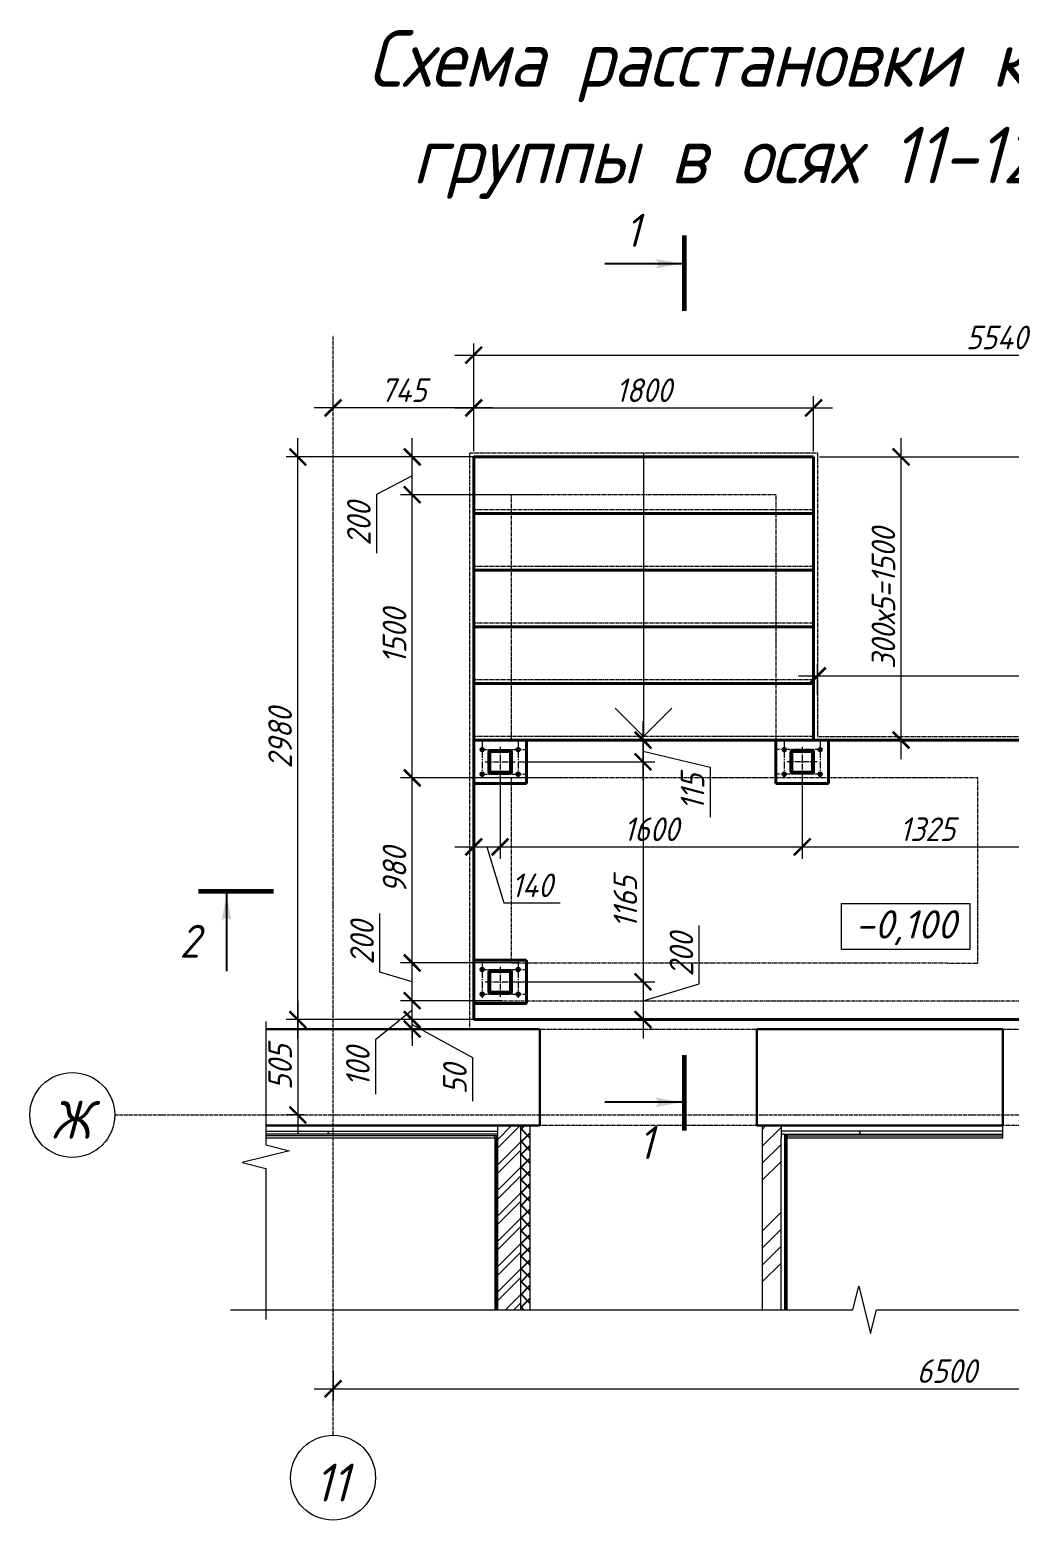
# Model space of a CAD drawing. Header units: millimetres. Extents: x 504091 to 2165846, y 135022 to 442887.
# Drawn here: x 861194 to 866382, y 232163 to 240056 of the extents above; entities that cross this region are included whole.
import ezdxf

# ---------------------------------------------------------------- set-up
doc = ezdxf.new("R2010")
doc.units = ezdxf.units.MM
for name, pattern in [('( Dashed )', [0.75, 0.5, -0.25]), ('ADSK_Линия сетки', [25, 20, -2.5, 0, -2.5]), ('CENTER2', [1.125, 0.75, -0.125, 0.125, -0.125]), ('осеваяX2', [4, 2.5, -0.5, 0.5, -0.5])]:
    doc.linetypes.add(name, pattern=pattern)
doc.layers.get('Defpoints').update_dxf_attribs({"color": 255})
for name, color, linetype, lineweight in [('+АР_Вспомогательная', 7, 'Continuous', 9), ('Аннотация', 7, 'Continuous', 9), ('Лестницы', 7, 'Continuous', 18), ('Монолит тонкий', 204, 'Continuous', 9), ('Оси', 165, 'осеваяX2', 13), ('отметки', 7, 'Continuous', 20), ('Размеры КР', 164, 'Continuous', 9), ('Рамка', 130, 'Continuous', 20), ('Стены внутренние', 7, 'Continuous', 18), ('Стены несущие', 7, 'Continuous', 30), ('Стены отделка', 7, 'Continuous', 30), ('Стены штриховка', 7, 'Continuous', 18), ('Стрелки вверх', 7, 'Continuous', 18)]:
    doc.layers.add(name, color=color, linetype=linetype, lineweight=lineweight)
for name, color, linetype in [('PS_Обозначения', 7, 'Continuous'), ('металл', 124, 'Continuous'), ('Тонкая', 7, 'Continuous'), ('Шов', 136, 'PSK_Weld_10')]:
    doc.layers.add(name, color=color, linetype=linetype)
doc.styles.add('GOST 2.304_new', font='isocpeur.ttf', dxfattribs={"width": 0.9, "oblique": 15})
doc.linetypes.add('PSK_Weld_10', pattern='A,0.199999,1e-06,[130,ltypeshp.shx,S=1.06,R=-45,X=0.75,Y=1],1.5,[130,ltypeshp.shx,S=1.06,R=45,X=-0.75,Y=1],0', length=1.7)
doc.dimstyles.new('SPDS 1_50', dxfattribs={"dimscale": 50, "dimtxt": 2.5, "dimasz": 1.77, "dimexe": 1.25, "dimexo": 0.625, "dimtad": 1, "dimdec": 0, "dimrnd": 0.001, "dimzin": 9, "dimtxsty": 'GOST 2.304_new', "dimblk": 'ARCHTICK', "dimcen": 2.5, "dimdle": 2, "dimclrt": 256, "dimadec": 0, "dimazin": 2, "dimtfac": 0.75, "dimtdec": 0, "dimtmove": 1, "dimatfit": 3, "dimfxl": 0, "dimtolj": 1, "dimlwd": 9, "dimlwe": 9, "dimarcsym": 0})
pattern_1 = [(0, (813950.81, 191264.04), (406.4, 101.6), [33.528, -271.272, 33.528, -271.272, -1625.6]), (0, (813950.81, 191264.04), (406.4, 101.6), [-609.6, 33.528, -576.072, 33.528, -271.272, -711.2]), (0, (813950.81, 191264.04), (406.4, 101.6), [-1524, 33.528, -169.672, 33.528, -474.472]), (120, (814103.21, 191314.84), (-291.18818, 301.15272), [33.528, -271.272, 33.528, -271.272, -1625.6]), (120, (814103.21, 191314.84), (-291.18818, 301.15272), [-609.6, 33.528, -576.072, 33.528, -271.272, -711.2]), (120, (814103.21, 191314.84), (-291.18818, 301.15272), [-1524, 33.528, -169.672, 33.528, -474.472]), (240, (814154.01, 191518.04), (-115.21182, -402.75272), [33.528, -271.272, 33.528, -271.272, -1625.6]), (240, (814154.01, 191518.04), (-115.21182, -402.75272), [-609.6, 33.528, -576.072, 33.528, -271.272, -711.2]), (240, (814154.01, 191518.04), (-115.21182, -402.75272), [-1524, 33.528, -169.672, 33.528, -474.472])]

# ---------------------------------------------------------------- blocks, each defined once
blk = doc.blocks.new('_ArchTick')
at = {"color": 0, "linetype": 'ByBlock', "const_width": 0.15}
blk.add_lwpolyline([(-0.5, -0.5), (0.5, 0.5)], dxfattribs=at)
blk = doc.blocks.new('*D1226')
at = {"layer": 'Defpoints', "color": 0, "lineweight": 20, "transparency": 16777216}
for p in [(869085.4, 236633.9), (865365.4, 236503.3), (869085.4, 236293.8)]:
    blk.add_point(p, dxfattribs=at)
at = {"layer": 'Размеры КР', "color": 0, "lineweight": 9, "transparency": 16777216}
for p, q in [((865265.4, 236633.9), (869185.4, 236633.9)), ((865365.4, 236534.6), (865365.4, 236696.4)), ((869085.4, 236325.1), (869085.4, 236696.4))]:
    blk.add_line(p, q, dxfattribs=at)
at = {"layer": 'Размеры КР', "color": 0, "lineweight": 9, "transparency": 16777216, "xscale": 88.5, "yscale": 88.5, "zscale": 88.5, "rotation": 180}
blk.add_blockref('_ArchTick', (865365.4, 236633.9), dxfattribs=at)
at = {"layer": 'Размеры КР', "color": 0, "lineweight": 9, "transparency": 16777216, "xscale": 88.5, "yscale": 88.5, "zscale": 88.5}
blk.add_blockref('_ArchTick', (869085.4, 236633.9), dxfattribs=at)
at = {"layer": 'Размеры КР', "lineweight": 20, "transparency": 16777216, "insert": (867225.4, 236727.7), "char_height": 125, "attachment_point": 5, "style": 'GOST 2.304_new'}
blk.add_mtext('\\A1;3720', dxfattribs=at)
blk = doc.blocks.new('*D1216')
at = {"layer": 'Defpoints', "color": 0, "lineweight": 20, "transparency": 16777216}
for p in [(865345.4, 237793.8), (865809, 237793.8), (865345.4, 236293.8)]:
    blk.add_point(p, dxfattribs=at)
at = {"layer": 'Размеры КР', "color": 0, "lineweight": 9, "transparency": 16777216}
for p, q in [((865809, 236193.8), (865809, 237893.8)), ((865376.6, 237793.8), (865871.5, 237793.8)), ((865376.6, 236293.8), (865871.5, 236293.8))]:
    blk.add_line(p, q, dxfattribs=at)
at = {"layer": 'Размеры КР', "color": 0, "lineweight": 9, "transparency": 16777216, "xscale": 88.5, "yscale": 88.5, "zscale": 88.5}
for p, rotation in [((865809, 237793.8), 90), ((865809, 236293.8), 270)]:
    blk.add_blockref('_ArchTick', p, dxfattribs=dict(at, rotation=rotation))
at = {"layer": 'Размеры КР', "lineweight": 20, "transparency": 16777216, "insert": (865715.3, 237043.8), "char_height": 125, "attachment_point": 5, "rotation": 90, "style": 'GOST 2.304_new'}
blk.add_mtext('\\A1;300х5=1500', dxfattribs=at)
blk = doc.blocks.new('*D1217')
at = {"layer": 'Defpoints', "color": 0, "lineweight": 20, "transparency": 16777216}
for p in [(863219.5, 234814), (863729.7, 234814), (863729.7, 234763.8)]:
    blk.add_point(p, dxfattribs=at)
at = {"layer": 'Размеры КР', "color": 0, "lineweight": 9, "transparency": 16777216}
for p, q in [((863219.5, 234814), (863219.5, 234902.5)), ((863698.5, 234814), (863157, 234814)), ((863219.5, 234763.8), (863219.5, 234814)), ((863219.5, 234763.8), (863219.5, 234814)), ((863698.5, 234763.8), (863157, 234763.8)), ((863219.5, 234788.9), (863539.4, 234613.2)), ((863219.5, 234763.8), (863219.5, 234675.3)), ((863539.4, 234613.2), (863539.4, 234382.2))]:
    blk.add_line(p, q, dxfattribs=at)
at = {"layer": 'Размеры КР', "color": 0, "lineweight": 9, "transparency": 16777216, "xscale": 88.5, "yscale": 88.5, "zscale": 88.5}
for p, rotation in [((863219.5, 234814), 270), ((863219.5, 234763.8), 90)]:
    blk.add_blockref('_ArchTick', p, dxfattribs=dict(at, rotation=rotation))
at = {"layer": 'Размеры КР', "lineweight": 20, "transparency": 16777216, "insert": (863445.7, 234497.7), "char_height": 125, "attachment_point": 5, "rotation": 90, "style": 'GOST 2.304_new'}
blk.add_mtext('\\A1;50', dxfattribs=at)
blk = doc.blocks.new('*D1218')
at = {"layer": 'Defpoints', "color": 0, "lineweight": 20, "transparency": 16777216}
for p in [(863219.5, 234914), (863728, 234914), (863729.7, 234814)]:
    blk.add_point(p, dxfattribs=at)
at = {"layer": 'Размеры КР', "color": 0, "lineweight": 9, "transparency": 16777216}
for p, q in [((863219.5, 234714), (863219.5, 235014)), ((863696.7, 234914), (863157, 234914)), ((863219.5, 234864), (863025.5, 234707)), ((863698.5, 234814), (863157, 234814)), ((863025.5, 234707), (863025.5, 234419.7))]:
    blk.add_line(p, q, dxfattribs=at)
at = {"layer": 'Размеры КР', "color": 0, "lineweight": 9, "transparency": 16777216, "xscale": 88.5, "yscale": 88.5, "zscale": 88.5}
for p, rotation in [((863219.5, 234914), 90), ((863219.5, 234814), 270)]:
    blk.add_blockref('_ArchTick', p, dxfattribs=dict(at, rotation=rotation))
at = {"layer": 'Размеры КР', "lineweight": 20, "transparency": 16777216, "insert": (862931.8, 234563.3), "char_height": 125, "attachment_point": 5, "rotation": 90, "style": 'GOST 2.304_new'}
blk.add_mtext('\\A1;100', dxfattribs=at)
blk = doc.blocks.new('*D1219')
at = {"layer": 'Defpoints', "color": 0, "lineweight": 20, "transparency": 16777216}
for p in [(863219.5, 235113.9), (863813.4, 235113.9), (863728, 234914)]:
    blk.add_point(p, dxfattribs=at)
at = {"layer": 'Размеры КР', "color": 0, "lineweight": 9, "transparency": 16777216}
for p, q in [((863047.6, 235065.5), (863047.6, 235375.3)), ((863219.5, 234814), (863219.5, 235213.9)), ((863219.5, 235013.9), (863047.6, 235065.5)), ((863782.1, 235113.9), (863157, 235113.9)), ((863696.7, 234914), (863157, 234914))]:
    blk.add_line(p, q, dxfattribs=at)
at = {"layer": 'Размеры КР', "color": 0, "lineweight": 9, "transparency": 16777216, "xscale": 88.5, "yscale": 88.5, "zscale": 88.5}
for p, rotation in [((863219.5, 235113.9), 90), ((863219.5, 234914), 270)]:
    blk.add_blockref('_ArchTick', p, dxfattribs=dict(at, rotation=rotation))
at = {"layer": 'Размеры КР', "lineweight": 20, "transparency": 16777216, "insert": (862953.8, 235220.4), "char_height": 125, "attachment_point": 5, "rotation": 90, "style": 'GOST 2.304_new'}
blk.add_mtext('\\A1;200', dxfattribs=at)
blk = doc.blocks.new('*D1211')
at = {"layer": 'Defpoints', "color": 0, "lineweight": 20, "transparency": 16777216}
for p in [(863219.5, 236093.8), (864030.4, 236093.8), (863813.4, 235113.9)]:
    blk.add_point(p, dxfattribs=at)
at = {"layer": 'Размеры КР', "color": 0, "lineweight": 9, "transparency": 16777216}
for p, q in [((863219.5, 235013.9), (863219.5, 236193.8)), ((863999.2, 236093.8), (863157, 236093.8)), ((863782.1, 235113.9), (863157, 235113.9))]:
    blk.add_line(p, q, dxfattribs=at)
at = {"layer": 'Размеры КР', "color": 0, "lineweight": 9, "transparency": 16777216, "xscale": 88.5, "yscale": 88.5, "zscale": 88.5}
for p, rotation in [((863219.5, 236093.8), 90), ((863219.5, 235113.9), 270)]:
    blk.add_blockref('_ArchTick', p, dxfattribs=dict(at, rotation=rotation))
at = {"layer": 'Размеры КР', "lineweight": 20, "transparency": 16777216, "insert": (863125.7, 235603.9), "char_height": 125, "attachment_point": 5, "rotation": 90, "style": 'GOST 2.304_new'}
blk.add_mtext('\\A1;980', dxfattribs=at)
blk = doc.blocks.new('*D1212')
at = {"layer": 'Defpoints', "color": 0, "lineweight": 20, "transparency": 16777216}
for p in [(863219.5, 237593.8), (863941.8, 237593.8), (864030.4, 236093.8)]:
    blk.add_point(p, dxfattribs=at)
at = {"layer": 'Размеры КР', "color": 0, "lineweight": 9, "transparency": 16777216}
for p, q in [((863219.5, 235993.8), (863219.5, 237693.8)), ((863910.5, 237593.8), (863157, 237593.8)), ((863999.2, 236093.8), (863157, 236093.8))]:
    blk.add_line(p, q, dxfattribs=at)
at = {"layer": 'Размеры КР', "color": 0, "lineweight": 9, "transparency": 16777216, "xscale": 88.5, "yscale": 88.5, "zscale": 88.5}
for p, rotation in [((863219.5, 237593.8), 90), ((863219.5, 236093.8), 270)]:
    blk.add_blockref('_ArchTick', p, dxfattribs=dict(at, rotation=rotation))
at = {"layer": 'Размеры КР', "lineweight": 20, "transparency": 16777216, "insert": (863125.7, 236843.8), "char_height": 125, "attachment_point": 5, "rotation": 90, "style": 'GOST 2.304_new'}
blk.add_mtext('\\A1;1500', dxfattribs=at)
blk = doc.blocks.new('*D1213')
at = {"layer": 'Defpoints', "color": 0, "lineweight": 20, "transparency": 16777216}
for p in [(863219.5, 237793.8), (863900.5, 237793.8), (863941.8, 237593.8)]:
    blk.add_point(p, dxfattribs=at)
at = {"layer": 'Размеры КР', "color": 0, "lineweight": 9, "transparency": 16777216}
for p, q in [((863219.5, 237493.8), (863219.5, 237893.8)), ((863869.3, 237793.8), (863157, 237793.8)), ((863219.5, 237693.8), (863030.8, 237594.1)), ((863030.8, 237594.1), (863030.8, 237284.4)), ((863910.5, 237593.8), (863157, 237593.8))]:
    blk.add_line(p, q, dxfattribs=at)
at = {"layer": 'Размеры КР', "color": 0, "lineweight": 9, "transparency": 16777216, "xscale": 88.5, "yscale": 88.5, "zscale": 88.5}
for p, rotation in [((863219.5, 237793.8), 90), ((863219.5, 237593.8), 270)]:
    blk.add_blockref('_ArchTick', p, dxfattribs=dict(at, rotation=rotation))
at = {"layer": 'Размеры КР', "lineweight": 20, "transparency": 16777216, "insert": (862937.1, 237439.2), "char_height": 125, "attachment_point": 5, "rotation": 90, "style": 'GOST 2.304_new'}
blk.add_mtext('\\A1;200', dxfattribs=at)
blk = doc.blocks.new('*D1214')
at = {"layer": 'Defpoints', "color": 0, "lineweight": 20, "transparency": 16777216}
for p in [(865345.4, 238053.2), (863545.4, 237793.8), (865345.4, 237793.8)]:
    blk.add_point(p, dxfattribs=at)
at = {"layer": 'Размеры КР', "color": 0, "lineweight": 9, "transparency": 16777216}
for p, q in [((863445.4, 238053.2), (865445.4, 238053.2)), ((863545.4, 237825.1), (863545.4, 238115.7)), ((865345.4, 237825.1), (865345.4, 238115.7))]:
    blk.add_line(p, q, dxfattribs=at)
at = {"layer": 'Размеры КР', "color": 0, "lineweight": 9, "transparency": 16777216, "xscale": 88.5, "yscale": 88.5, "zscale": 88.5, "rotation": 180}
blk.add_blockref('_ArchTick', (863545.4, 238053.2), dxfattribs=at)
at = {"layer": 'Размеры КР', "color": 0, "lineweight": 9, "transparency": 16777216, "xscale": 88.5, "yscale": 88.5, "zscale": 88.5}
blk.add_blockref('_ArchTick', (865345.4, 238053.2), dxfattribs=at)
at = {"layer": 'Размеры КР', "lineweight": 20, "transparency": 16777216, "insert": (864445.4, 238147), "char_height": 125, "attachment_point": 5, "style": 'GOST 2.304_new'}
blk.add_mtext('\\A1;1800', dxfattribs=at)
blk = doc.blocks.new('*D1215')
at = {"layer": 'Defpoints', "color": 0, "lineweight": 20, "transparency": 16777216}
for p in [(862800.4, 238053.2), (862800.4, 238015), (863545.4, 237793.8)]:
    blk.add_point(p, dxfattribs=at)
at = {"layer": 'Размеры КР', "color": 0, "lineweight": 9, "transparency": 16777216}
for p, q in [((863645.4, 238053.2), (862700.4, 238053.2)), ((862800.4, 238046.2), (862800.4, 238115.7)), ((863545.4, 237825.1), (863545.4, 238115.7))]:
    blk.add_line(p, q, dxfattribs=at)
at = {"layer": 'Размеры КР', "color": 0, "lineweight": 9, "transparency": 16777216, "xscale": 88.5, "yscale": 88.5, "zscale": 88.5, "rotation": 180}
blk.add_blockref('_ArchTick', (862800.4, 238053.2), dxfattribs=at)
at = {"layer": 'Размеры КР', "color": 0, "lineweight": 9, "transparency": 16777216, "xscale": 88.5, "yscale": 88.5, "zscale": 88.5}
blk.add_blockref('_ArchTick', (863545.4, 238053.2), dxfattribs=at)
at = {"layer": 'Размеры КР', "lineweight": 20, "transparency": 16777216, "insert": (863172.9, 238147), "char_height": 125, "attachment_point": 5, "style": 'GOST 2.304_new'}
blk.add_mtext('\\A1;745', dxfattribs=at)
blk = doc.blocks.new('*D1220')
at = {"layer": 'Defpoints', "color": 0, "lineweight": 20, "transparency": 16777216}
for p in [(862613.6, 237793.8), (863545.4, 237793.8), (863544.1, 234814)]:
    blk.add_point(p, dxfattribs=at)
at = {"layer": 'Размеры КР', "color": 0, "lineweight": 9, "transparency": 16777216}
for p, q in [((862613.6, 234714), (862613.6, 237893.8)), ((863514.1, 237793.8), (862551.1, 237793.8)), ((863512.9, 234814), (862551.1, 234814))]:
    blk.add_line(p, q, dxfattribs=at)
at = {"layer": 'Размеры КР', "color": 0, "lineweight": 9, "transparency": 16777216, "xscale": 88.5, "yscale": 88.5, "zscale": 88.5}
for p, rotation in [((862613.6, 237793.8), 90), ((862613.6, 234814), 270)]:
    blk.add_blockref('_ArchTick', p, dxfattribs=dict(at, rotation=rotation))
at = {"layer": 'Размеры КР', "lineweight": 20, "transparency": 16777216, "insert": (862519.9, 236303.9), "char_height": 125, "attachment_point": 5, "rotation": 90, "style": 'GOST 2.304_new'}
blk.add_mtext('\\A1;2980', dxfattribs=at)
blk = doc.blocks.new('*D1221')
at = {"layer": 'Defpoints', "color": 0, "lineweight": 20, "transparency": 16777216}
for p in [(862929.4, 234814), (862613.6, 234309), (862676.4, 234309)]:
    blk.add_point(p, dxfattribs=at)
at = {"layer": 'Размеры КР', "color": 0, "lineweight": 9, "transparency": 16777216}
for p, q in [((862613.6, 234914), (862613.6, 234209)), ((862898.1, 234814), (862551.1, 234814)), ((862645.2, 234309), (862551.1, 234309))]:
    blk.add_line(p, q, dxfattribs=at)
at = {"layer": 'Размеры КР', "color": 0, "lineweight": 9, "transparency": 16777216, "xscale": 88.5, "yscale": 88.5, "zscale": 88.5}
for p, rotation in [((862613.6, 234814), 90), ((862613.6, 234309), 270)]:
    blk.add_blockref('_ArchTick', p, dxfattribs=dict(at, rotation=rotation))
at = {"layer": 'Размеры КР', "lineweight": 20, "transparency": 16777216, "insert": (862519.9, 234561.5), "char_height": 125, "attachment_point": 5, "rotation": 90, "style": 'GOST 2.304_new'}
blk.add_mtext('\\A1;505', dxfattribs=at)
blk = doc.blocks.new('*D1223')
at = {"layer": 'Defpoints', "color": 0, "lineweight": 20, "transparency": 16777216}
for p in [(869085.4, 238332.8), (863545.4, 237793.8), (869085.4, 236293.8)]:
    blk.add_point(p, dxfattribs=at)
at = {"layer": 'Размеры КР', "color": 0, "lineweight": 9, "transparency": 16777216}
for p, q in [((863545.4, 237825.1), (863545.4, 238395.3)), ((869085.4, 236325.1), (869085.4, 238395.3)), ((863445.4, 238332.8), (869185.4, 238332.8))]:
    blk.add_line(p, q, dxfattribs=at)
at = {"layer": 'Размеры КР', "color": 0, "lineweight": 9, "transparency": 16777216, "xscale": 88.5, "yscale": 88.5, "zscale": 88.5, "rotation": 180}
blk.add_blockref('_ArchTick', (863545.4, 238332.8), dxfattribs=at)
at = {"layer": 'Размеры КР', "color": 0, "lineweight": 9, "transparency": 16777216, "xscale": 88.5, "yscale": 88.5, "zscale": 88.5}
blk.add_blockref('_ArchTick', (869085.4, 238332.8), dxfattribs=at)
at = {"layer": 'Размеры КР', "lineweight": 20, "transparency": 16777216, "insert": (866315.4, 238426.5), "char_height": 125, "attachment_point": 5, "style": 'GOST 2.304_new'}
blk.add_mtext('\\A1;5540', dxfattribs=at)
blk = doc.blocks.new('*D1224')
at = {"layer": 'Defpoints', "color": 0, "lineweight": 20, "transparency": 16777216}
for p in [(865345.4, 237793.8), (866932.1, 236293.8), (869836.4, 236293.8)]:
    blk.add_point(p, dxfattribs=at)
at = {"layer": 'Размеры КР', "color": 0, "lineweight": 9, "transparency": 16777216}
for p, q in [((869836.4, 237893.8), (869836.4, 236193.8)), ((865376.6, 237793.8), (869898.9, 237793.8)), ((866963.3, 236293.8), (869898.9, 236293.8))]:
    blk.add_line(p, q, dxfattribs=at)
at = {"layer": 'Размеры КР', "color": 0, "lineweight": 9, "transparency": 16777216, "xscale": 88.5, "yscale": 88.5, "zscale": 88.5}
for p, rotation in [((869836.4, 237793.8), 90), ((869836.4, 236293.8), 270)]:
    blk.add_blockref('_ArchTick', p, dxfattribs=dict(at, rotation=rotation))
at = {"layer": 'Размеры КР', "lineweight": 20, "transparency": 16777216, "insert": (869742.6, 237043.8), "char_height": 125, "attachment_point": 5, "rotation": 90, "style": 'GOST 2.304_new'}
blk.add_mtext('\\A1;1500', dxfattribs=at)
blk = doc.blocks.new('*D1210')
at = {"layer": 'Defpoints', "color": 0, "lineweight": 20, "transparency": 16777216}
for p in [(862800.4, 232984.7), (869300.4, 232984.7), (869300.4, 232859)]:
    blk.add_point(p, dxfattribs=at)
at = {"layer": 'Размеры КР', "color": 0, "lineweight": 9, "transparency": 16777216}
for p, q in [((862800.4, 232953.5), (862800.4, 232796.5)), ((869300.4, 232953.5), (869300.4, 232796.5)), ((862700.4, 232859), (869400.4, 232859))]:
    blk.add_line(p, q, dxfattribs=at)
at = {"layer": 'Размеры КР', "color": 0, "lineweight": 9, "transparency": 16777216, "xscale": 88.5, "yscale": 88.5, "zscale": 88.5, "rotation": 180}
blk.add_blockref('_ArchTick', (862800.4, 232859), dxfattribs=at)
at = {"layer": 'Размеры КР', "color": 0, "lineweight": 9, "transparency": 16777216, "xscale": 88.5, "yscale": 88.5, "zscale": 88.5}
blk.add_blockref('_ArchTick', (869300.4, 232859), dxfattribs=at)
at = {"layer": 'Размеры КР', "lineweight": 20, "transparency": 16777216, "insert": (866050.4, 232952.7), "char_height": 125, "attachment_point": 5, "style": 'GOST 2.304_new'}
blk.add_mtext('\\A1;6500', dxfattribs=at)
blk = doc.blocks.new('A$C3336a9ad')
at = {"color": 251, "linetype": 'CENTER2', "ltscale": 40}
for p, q in [((159.5, -87.4), (159.5, -247.4)), ((79.5, -167.4), (239.5, -167.4))]:
    blk.add_line(p, q, dxfattribs=at)
at = {"layer": 'металл', "lineweight": 40}
for p, q in [((299.5, -52.4), (19.5, -52.4)), ((19.5, -282.4), (19.5, -52.4)), ((299.5, -282.4), (299.5, -52.4)), ((214.5, -116.4), (214.5, -218.4)), ((19.5, -282.4), (299.5, -282.4))]:
    blk.add_line(p, q, dxfattribs=at)
at = {"layer": 'металл', "lineweight": 40, "extrusion": (1, 0, 0)}
for p, q in [((99.5, -219.4), (99.5, -115.4)), ((99.5, -219.4), (99.5, -145.4)), ((219.5, -115.4), (219.5, -219.4)), ((219.5, -219.4), (219.5, -115.4))]:
    blk.add_line(p, q, dxfattribs=at)
at = {"layer": 'металл', "lineweight": 40, "extrusion": (-1, 0, 0)}
blk.add_line((104.5, -219.4), (104.5, -116.4), dxfattribs=at)
at = {"layer": 'металл', "lineweight": 40, "extrusion": (0, 1, 0)}
for p, q in [((107.5, -107.4), (211.5, -107.4)), ((107.5, -107.4), (211.5, -107.4)), ((108.5, -112.4), (210.5, -112.4)), ((211.5, -227.4), (107.5, -227.4))]:
    blk.add_line(p, q, dxfattribs=at)
at = {"layer": 'металл', "lineweight": 40, "extrusion": (0, -1, 0)}
blk.add_line((107.5, -222.4), (210.5, -222.4), dxfattribs=at)
at = {"layer": 'металл', "lineweight": 40}
for centre in [(64.5, -102.4), (254.5, -102.4), (64.5, -232.4), (254.5, -232.4)]:
    blk.add_circle(centre, 6.76, dxfattribs=at)
for centre, radius, start, end in [((107.5, -115.4), 8, 90, 180), ((108.5, -116.4), 4, 90, 180), ((210.5, -116.4), 4, 0, 90), ((211.5, -115.4), 8, 0, 90), ((107.5, -219.4), 8, 180, 270), ((108.5, -218.4), 4, 180, 270), ((210.5, -218.4), 4, 270, 0), ((211.5, -219.4), 8, 270, 0)]:
    blk.add_arc(centre, radius, start, end, dxfattribs=at)
at = {"layer": 'Рамка', "color": 251, "linetype": 'CENTER2', "ltscale": 50}
for p, q in [((64.5, -52.4), (64.5, -252.4)), ((254.5, -52.4), (254.5, -252.4)), ((54.5, -102.4), (299.5, -102.4)), ((54.5, -232.4), (299.5, -232.4))]:
    blk.add_line(p, q, dxfattribs=at)
at = {"layer": 'Шов', "ltscale": 6}
for points in [[(99.5, -219.4), (99.5, -115.4)], [(112.5, -107.4), (196.5, -107.4)], [(219.5, -115.4), (219.4, -220.4)], [(211.5, -227.4), (107.5, -227.4)]]:
    blk.add_lwpolyline(points, dxfattribs=at)
blk = doc.blocks.new('*D1252')
at = {"layer": 'Defpoints', "color": 0, "lineweight": 20, "transparency": 16777216}
for p in [(863685.4, 236145.4), (863545.4, 235784.6), (863685.4, 235728.5)]:
    blk.add_point(p, dxfattribs=at)
at = {"layer": 'Размеры КР', "color": 0, "lineweight": 9, "transparency": 16777216}
for p, q in [((863685.4, 236114.1), (863685.4, 235666)), ((863545.4, 235753.4), (863545.4, 235666)), ((863445.4, 235728.5), (863785.4, 235728.5)), ((863615.4, 235728.5), (863704.4, 235431.6)), ((863704.4, 235431.6), (864002.9, 235431.6))]:
    blk.add_line(p, q, dxfattribs=at)
at = {"layer": 'Размеры КР', "color": 0, "lineweight": 9, "transparency": 16777216, "xscale": 88.5, "yscale": 88.5, "zscale": 88.5, "rotation": 180}
blk.add_blockref('_ArchTick', (863545.4, 235728.5), dxfattribs=at)
at = {"layer": 'Размеры КР', "color": 0, "lineweight": 9, "transparency": 16777216, "xscale": 88.5, "yscale": 88.5, "zscale": 88.5}
blk.add_blockref('_ArchTick', (863685.4, 235728.5), dxfattribs=at)
at = {"layer": 'Размеры КР', "lineweight": 20, "transparency": 16777216, "insert": (863853.7, 235525.3), "char_height": 125, "attachment_point": 5, "style": 'GOST 2.304_new'}
blk.add_mtext('\\A1;140', dxfattribs=at)
blk = doc.blocks.new('*D1253')
at = {"layer": 'Defpoints', "color": 0, "lineweight": 20, "transparency": 16777216}
for p in [(863983.9, 236293.8), (864442.3, 236293.8), (863749, 236178.8)]:
    blk.add_point(p, dxfattribs=at)
at = {"layer": 'Размеры КР', "color": 0, "lineweight": 9, "transparency": 16777216}
for p, q in [((864442.3, 236078.8), (864442.3, 236393.8)), ((864015.1, 236293.8), (864504.8, 236293.8)), ((864442.3, 236236.3), (864798.2, 236151.3)), ((863780.2, 236178.8), (864504.8, 236178.8)), ((864798.2, 236151.3), (864798.2, 235886.5))]:
    blk.add_line(p, q, dxfattribs=at)
at = {"layer": 'Размеры КР', "color": 0, "lineweight": 9, "transparency": 16777216, "xscale": 88.5, "yscale": 88.5, "zscale": 88.5}
for p, rotation in [((864442.3, 236293.8), 90), ((864442.3, 236178.8), 270)]:
    blk.add_blockref('_ArchTick', p, dxfattribs=dict(at, rotation=rotation))
at = {"layer": 'Размеры КР', "lineweight": 20, "transparency": 16777216, "insert": (864704.4, 236018.9), "char_height": 125, "attachment_point": 5, "rotation": 90, "style": 'GOST 2.304_new'}
blk.add_mtext('\\A1;115', dxfattribs=at)
blk = doc.blocks.new('*D1254')
at = {"layer": 'Defpoints', "color": 0, "lineweight": 20, "transparency": 16777216}
for p in [(863749, 236178.8), (863733.7, 235014), (864442.3, 235014)]:
    blk.add_point(p, dxfattribs=at)
at = {"layer": 'Размеры КР', "color": 0, "lineweight": 9, "transparency": 16777216}
for p, q in [((864442.3, 236278.8), (864442.3, 234914)), ((863780.2, 236178.8), (864504.8, 236178.8)), ((863764.9, 235014), (864504.8, 235014))]:
    blk.add_line(p, q, dxfattribs=at)
at = {"layer": 'Размеры КР', "color": 0, "lineweight": 9, "transparency": 16777216, "xscale": 88.5, "yscale": 88.5, "zscale": 88.5}
for p, rotation in [((864442.3, 236178.8), 90), ((864442.3, 235014), 270)]:
    blk.add_blockref('_ArchTick', p, dxfattribs=dict(at, rotation=rotation))
at = {"layer": 'Размеры КР', "lineweight": 20, "transparency": 16777216, "insert": (864348.5, 235435.7), "char_height": 125, "attachment_point": 5, "rotation": 90, "style": 'GOST 2.304_new'}
blk.add_mtext('\\A1;1165', dxfattribs=at)
blk = doc.blocks.new('*D1255')
at = {"layer": 'Defpoints', "color": 0, "lineweight": 20, "transparency": 16777216}
for p in [(863733.7, 235014), (863797.1, 234813.9), (864442.3, 234813.9)]:
    blk.add_point(p, dxfattribs=at)
at = {"layer": 'Размеры КР', "color": 0, "lineweight": 9, "transparency": 16777216}
for p, q in [((864739.1, 235003), (864739.1, 235312.8)), ((864442.3, 235114), (864442.3, 234713.9)), ((863764.9, 235014), (864504.8, 235014)), ((864442.3, 234914), (864739.1, 235003)), ((863828.3, 234813.9), (864504.8, 234813.9))]:
    blk.add_line(p, q, dxfattribs=at)
at = {"layer": 'Размеры КР', "color": 0, "lineweight": 9, "transparency": 16777216, "xscale": 88.5, "yscale": 88.5, "zscale": 88.5}
for p, rotation in [((864442.3, 235014), 90), ((864442.3, 234813.9), 270)]:
    blk.add_blockref('_ArchTick', p, dxfattribs=dict(at, rotation=rotation))
at = {"layer": 'Размеры КР', "lineweight": 20, "transparency": 16777216, "insert": (864645.4, 235157.9), "char_height": 125, "attachment_point": 5, "rotation": 90, "style": 'GOST 2.304_new'}
blk.add_mtext('\\A1;200', dxfattribs=at)
blk = doc.blocks.new('*D1256')
at = {"layer": 'Defpoints', "color": 0, "lineweight": 20, "transparency": 16777216}
for p in [(865285.4, 236154.7), (863685.4, 236145.4), (865285.4, 235728.5)]:
    blk.add_point(p, dxfattribs=at)
at = {"layer": 'Размеры КР', "color": 0, "lineweight": 9, "transparency": 16777216}
for p, q in [((863685.4, 236114.1), (863685.4, 235666)), ((865285.4, 236123.5), (865285.4, 235666)), ((863585.4, 235728.5), (865385.4, 235728.5))]:
    blk.add_line(p, q, dxfattribs=at)
at = {"layer": 'Размеры КР', "color": 0, "lineweight": 9, "transparency": 16777216, "xscale": 88.5, "yscale": 88.5, "zscale": 88.5, "rotation": 180}
blk.add_blockref('_ArchTick', (863685.4, 235728.5), dxfattribs=at)
at = {"layer": 'Размеры КР', "color": 0, "lineweight": 9, "transparency": 16777216, "xscale": 88.5, "yscale": 88.5, "zscale": 88.5}
blk.add_blockref('_ArchTick', (865285.4, 235728.5), dxfattribs=at)
at = {"layer": 'Размеры КР', "lineweight": 20, "transparency": 16777216, "insert": (864485.4, 235822.2), "char_height": 125, "attachment_point": 5, "style": 'GOST 2.304_new'}
blk.add_mtext('\\A1;1600', dxfattribs=at)
blk = doc.blocks.new('*D1257')
at = {"layer": 'Defpoints', "color": 0, "lineweight": 20, "transparency": 16777216}
for p in [(865285.4, 236154.7), (866610.6, 236161.2), (866610.6, 235728.5)]:
    blk.add_point(p, dxfattribs=at)
at = {"layer": 'Размеры КР', "color": 0, "lineweight": 9, "transparency": 16777216}
for p, q in [((865285.4, 236123.5), (865285.4, 235666)), ((866610.6, 236129.9), (866610.6, 235666)), ((865185.4, 235728.5), (866710.6, 235728.5))]:
    blk.add_line(p, q, dxfattribs=at)
at = {"layer": 'Размеры КР', "color": 0, "lineweight": 9, "transparency": 16777216, "xscale": 88.5, "yscale": 88.5, "zscale": 88.5, "rotation": 180}
blk.add_blockref('_ArchTick', (865285.4, 235728.5), dxfattribs=at)
at = {"layer": 'Размеры КР', "color": 0, "lineweight": 9, "transparency": 16777216, "xscale": 88.5, "yscale": 88.5, "zscale": 88.5}
blk.add_blockref('_ArchTick', (866610.6, 235728.5), dxfattribs=at)
at = {"layer": 'Размеры КР', "lineweight": 20, "transparency": 16777216, "insert": (865948, 235822.2), "char_height": 125, "attachment_point": 5, "style": 'GOST 2.304_new'}
blk.add_mtext('\\A1;1325', dxfattribs=at)

msp = doc.modelspace()

# ---------------------------------------------------------------- hatches: boundary and pattern name
at = {"layer": 'PS_Обозначения', "ltscale": 50}
for points in [[(864648.9857, 238816.9653), (864498.9857, 238843.3653, -0.839099631), (864498.9857, 238790.5653)], [(862236.2738, 235481.0938), (862209.8738, 235331.0938, -0.839099631), (862262.6738, 235331.0938)], [(864648.9857, 234376.0498), (864498.9857, 234349.6498, 0.839099631), (864498.9857, 234402.4498)]]:
    msp.add_hatch(color=256, dxfattribs=at).paths.add_polyline_path(points, flags=0)
at = {"layer": 'Стены внутренние', "lineweight": 9}
h = msp.add_hatch(dxfattribs=at)
h.set_pattern_fill('FP_12', color=256, style=0, pattern_type=2)
h.set_pattern_definition(pattern_1)
h.paths.add_polyline_path([(863623.1568, 234207.8456), (863663.9441, 234207.8456), (863663.9441, 234222.8456), (862381.9437, 234222.8456), (862381.9437, 234207.8456), (863568.7034, 234207.8456)])
h = msp.add_hatch(dxfattribs=at)
h.set_pattern_fill('FP_12', color=256, style=0, pattern_type=2)
h.set_pattern_definition(pattern_1)
h.paths.add_polyline_path([(865172.9441, 234207.8456), (866347.8084, 234207.8456), (866347.8084, 234222.8456), (865172.9441, 234222.8456)])
at = {"layer": 'Стены штриховка'}
h = msp.add_hatch(dxfattribs=at)
h.set_pattern_fill('ANSI32', color=256, scale=10)
h.set_pattern_definition([(45, (697828.63, 229710.71), (-67.35192, 67.35192), []), (45, (697873.53, 229710.71), (-67.35192, 67.35192), [])])
h.paths.add_polyline_path([(863792.9441, 233277.4946), (863792.9441, 234252.8456), (863672.9441, 234252.8456), (863672.9441, 233277.4946)])
h = msp.add_hatch(dxfattribs=at)
h.set_pattern_fill('ANSI34', color=256, scale=20)
h.set_pattern_definition([(45, (697828.63, 229710.7), (-269.4077, 269.4077), []), (45, (697918.43, 229710.7), (-269.4077, 269.4077), []), (45, (698008.23, 229710.7), (-269.4077, 269.4077), []), (45, (698098.03, 229710.7), (-269.4077, 269.4077), [])])
h.paths.add_polyline_path([(865172.9441, 233277.4946), (865172.9441, 234252.8456), (865072.9441, 234252.8456), (865072.9441, 233277.4946)])
at = {"layer": 'Тонкая', "transparency": 33554687}
h = msp.add_hatch(dxfattribs=at)
h.set_pattern_fill('ANSI37', color=256, scale=15, angle=90)
h.set_pattern_definition([(135, (781896.944, 191264.04), (-33.67596, -33.67596), []), (225, (781896.944, 191264.04), (33.67596, -33.67596), [])])
h.paths.add_polyline_path([(863792.9441, 234252.8456), (863842.9441, 234252.8456), (863842.9441, 233277.4946), (863792.9441, 233277.4946)])

# ---------------------------------------------------------------- linework, layer by layer
at = {"layer": '+АР_Вспомогательная', "color": 7, "linetype": 'Continuous', "ltscale": 50}
for points in [[(862443.7517, 234803.9494), (862443.7517, 234150.2416), (862568.7517, 234118.9916), (862318.7517, 234056.4916), (862443.7517, 234025.2416), (862443.7517, 233225.7421)], [(862257.2725, 233277.4946), (865553.1254, 233277.4946), (865584.3633, 233402.446), (865646.8389, 233152.5432), (865678.0768, 233277.4946), (869966.723, 233277.4946)]]:
    msp.add_lwpolyline(points, dxfattribs=at)
at = {"layer": 'PS_Обозначения', "ltscale": 50}
for points in [[(864661.4857, 238566.9653, 25, 25, 0), (864661.4857, 238966.9653, 0, 0, 0)], [(862486.2738, 235493.5938, 25, 25, 0), (862086.2738, 235493.5938, 0, 0, 0)], [(864661.4857, 234626.0498, 25, 25, 0), (864661.4857, 234226.0498, 0, 0, 0)]]:
    msp.add_lwpolyline(points, format="xyseb", dxfattribs=at)
for points in [[(864648.9857, 238816.9653), (864239.0946, 238816.9653)], [(862236.2738, 235481.0938), (862236.2738, 235071.2027)], [(864648.9857, 234376.0498), (864239.0946, 234376.0498)]]:
    msp.add_lwpolyline(points, dxfattribs=at)
at = {"layer": 'Аннотация', "lineweight": 20}
msp.add_lwpolyline([(865492.9333, 235429.7015), (866173.4322, 235429.7015), (866173.4322, 235184.9431), (865492.9333, 235184.9431)], close=True, dxfattribs=at)
at = {"layer": 'Лестницы', "color": 5, "linetype": '( Dashed )', "lineweight": 9, "ltscale": 10}
for p, q in [((865365.3677, 237813.8095), (863525.3677, 237813.8095)), ((863525.3677, 234763.8456), (863525.3677, 237813.8095)), ((865365.3677, 237813.8095), (865365.3677, 236313.8095)), ((865145.3677, 237593.8095), (863745.3677, 237593.8095)), ((863745.3677, 236293.8095), (863745.3677, 237593.8095)), ((865145.3677, 237593.8095), (865145.3677, 236293.8095)), ((865345.3677, 237513.8095), (863545.3677, 237513.8095)), ((865345.3677, 237213.8095), (863545.3677, 237213.8095)), ((865345.3677, 236913.8095), (863545.3677, 236913.8095)), ((865345.3677, 236613.8095), (863545.3677, 236613.8095)), ((865345.3677, 236313.8095), (863545.3677, 236313.8095)), ((865365.3677, 236313.8095), (869105.3677, 236313.8095)), ((863745.3677, 235113.9504), (863745.3677, 236093.8095)), ((866215.3677, 236093.8095), (863745.3677, 236093.8095)), ((866215.3677, 235113.7498), (866215.3677, 236093.8095)), ((863745.3677, 235113.9504), (866215.3677, 235113.7498)), ((863545.3677, 234913.9666), (869085.3677, 234913.5168))]:
    msp.add_line(p, q, dxfattribs=at)
for points in [[(863894.7944, 234762.8456), (865044.7944, 234762.8456), (865044.7944, 234252.8456), (863894.7944, 234252.8456)], [(866347.8084, 234762.739), (868162.8084, 234762.739), (868162.8084, 234252.8456), (866347.8084, 234252.8456)]]:
    msp.add_lwpolyline(points, close=True, dxfattribs=at)
at = {"layer": 'Монолит тонкий', "lineweight": 40, "ltscale": 100}
for p, q in [((865345.3677, 237793.8095), (863545.3677, 237793.8095)), ((863545.3677, 234813.9666), (863545.3677, 237793.8095)), ((865345.3677, 237793.8095), (865345.3677, 236293.8095)), ((865345.3677, 237493.8095), (863545.3677, 237493.8095)), ((865345.3677, 237193.8095), (863545.3677, 237193.8095)), ((865345.3677, 236893.8095), (863545.3677, 236893.8095)), ((865345.3677, 236593.8095), (863545.3677, 236593.8095)), ((869085.3677, 236293.8095), (863545.3677, 236293.8095)), ((863545.3677, 234813.9666), (869085.3677, 234813.5168))]:
    msp.add_line(p, q, dxfattribs=at)
at = {"layer": 'Оси', "linetype": 'ADSK_Линия сетки'}
for p, q in [((862800.3737, 232614.0579), (862800.3737, 238437.395)), ((861644.0489, 234309.0404), (869955.6613, 234309.0404))]:
    msp.add_line(p, q, dxfattribs=at)
at = {"layer": 'Размеры КР', "lineweight": 20}
for centre in [(861419.0489, 234309.0404), (862800.3737, 232388.0579)]:
    msp.add_circle(centre, 225, dxfattribs=at)
at = {"layer": 'Стены несущие'}
for p, q in [((862443.7517, 234762.8456), (863894.7944, 234762.8456)), ((863894.7944, 234252.8456), (863894.7944, 234762.8456)), ((865044.7944, 234762.8456), (865044.7944, 234252.8456)), ((865044.7944, 234762.8448), (866347.8084, 234762.739)), ((866347.8084, 234252.8456), (866347.8084, 234762.8456)), ((862443.7517, 234252.8456), (863894.7944, 234252.8456)), ((866347.8084, 234252.8456), (865044.7944, 234252.8456))]:
    msp.add_line(p, q, dxfattribs=at)
at = {"layer": 'Стены отделка', "lineweight": 9}
for p, q in [((863672.9441, 233277.4946), (863672.9441, 234252.8456)), ((863792.9441, 234252.8456), (863792.9441, 233277.4946)), ((863842.9441, 234252.8456), (863842.9441, 233277.4946)), ((865172.9441, 234252.8456), (865172.9441, 234187.8456)), ((866347.8084, 234187.8456), (866347.8084, 234252.8456)), ((862443.7517, 234222.8456), (863672.9441, 234222.8456)), ((862443.7517, 234187.8456), (863657.0441, 234187.8456)), ((863657.0441, 234187.8456), (863657.0441, 233277.4946)), ((865185.5784, 234222.8456), (865172.9441, 234222.8456)), ((865188.8441, 234207.8456), (865172.9441, 234207.8456)), ((865188.8441, 234187.8456), (866347.8084, 234187.8456)), ((865192.9441, 233277.4946), (865192.9441, 234207.8456)), ((865198.9441, 233277.4946), (865198.9441, 234207.8456)), ((865205.9441, 233277.4946), (865205.9441, 234207.8456))]:
    msp.add_line(p, q, dxfattribs=at)
at = {"layer": 'Стены штриховка'}
for p, q in [((865072.9441, 234252.8456), (865072.9441, 233277.4946)), ((863672.9441, 234207.8456), (862443.7517, 234207.8456)), ((863672.9441, 234198.8456), (862443.7517, 234198.8456)), ((863657.0441, 234187.8456), (863657.0441, 234198.8456)), ((863663.9441, 234198.8456), (863663.9441, 233277.4946)), ((865172.9441, 233277.4946), (865172.9441, 234187.8456)), ((866347.8084, 234222.8456), (865185.5784, 234222.8456)), ((865188.8441, 234207.8456), (866347.8084, 234207.8456)), ((865188.8441, 234198.8456), (866347.8084, 234198.8456))]:
    msp.add_line(p, q, dxfattribs=at)
at = {"layer": 'Стрелки вверх'}
for p, q in [((864445.3677, 237813.8095), (864445.3677, 236313.8095)), ((864445.3677, 236313.8095), (864295.3677, 236463.8095)), ((864445.3677, 236313.8095), (864595.3677, 236463.8095))]:
    msp.add_line(p, q, dxfattribs=at)

# ---------------------------------------------------------------- block references
at = {"layer": 'Размеры КР', "lineweight": 20}
for p in [(863525.9106, 236346.2406), (863525.9106, 235181.431)]:
    msp.add_blockref('A$C3336a9ad', p, dxfattribs=at)
at = {"layer": 'Размеры КР', "lineweight": 20, "xscale": -1}
msp.add_blockref('A$C3336a9ad', (865444.8247, 236346.2406), dxfattribs=at)

# ---------------------------------------------------------------- texts
at = {"layer": 'PS_Обозначения', "style": 'GOST 2.304_new', "oblique": 15, "width": 0.9}
for s, p in [('1', (864347.4964, 238906.5022)), ('2', (861986.1375, 235141.31)), ('1', (864417.1108, 234075.7793))]:
    msp.add_text(s, height=175, dxfattribs=at).set_placement(p)
at = {"layer": 'Аннотация', "lineweight": 9, "insert": (862382.6224, 240053.6521), "char_height": 300, "attachment_point": 1, "line_spacing_factor": 1.022766, "style": 'GOST 2.304_new'}
msp.add_mtext_dynamic_manual_height_columns('\\pi601.23443;Схема расстановки колонн входной \\P\\pi837.70361;группы в осях 11-12/Ж (М 1:50)', width=7303.853624, gutter_width=2500, heights=[1983.7092], dxfattribs=at)
at = {"layer": 'Оси', "char_height": 200, "width": 245.7, "attachment_point": 5, "line_spacing_factor": 1.022766, "style": 'GOST 2.304_new'}
for s, insert in [('\\pt67.49925,135.00112,202.50037,269.99962,337.49887,405.00075,472.5,539.99925,607.50112,675.00037,742.49962,809.99887,877.50075,945,1012.49925,1080.00113,1147.50038,1214.99963,1282.49887,1350.00075,1417.5,1484.99925,1552.50112,1620.00037,1687.49962,1754.99887,1822.50075,1890,1957.49925,2025.00112,2092.50037,2159.99962;Ж', (861411.8388, 234283.4645)), ('\\pt51.428,102.858,154.286,205.714,257.142,308.572,360,411.428,462.858,514.286,565.714,617.142,668.572,720,771.428,822.858,874.286,925.714,977.142,1028.572,1080,1131.428,1182.858,1234.286,1285.714,1337.142,1388.572,1440,1491.428,1542.858,1594.286,1645.714;11', (862793.1637, 232362.482))]:
    msp.add_mtext(s, dxfattribs=dict(at, insert=insert))
at = {"layer": 'отметки', "lineweight": 20, "insert": (865565.6799, 235393.2108), "char_height": 150, "width": 771.616927, "attachment_point": 1, "line_spacing_factor": 1.022761, "style": 'GOST 2.304_new'}
msp.add_mtext('{\\W1;-0,100}', dxfattribs=at)

# ---------------------------------------------------------------- dimensions: what is measured, and where the dimension line sits
at = {"layer": 'Размеры КР', "lineweight": 20}
for base, p1, p2, picture, middle in [((869085.3677, 238332.7902), (863545.3677, 237793.8095), (869085.3677, 236293.8095), '*D1223', (866315.3677, 238426.5402)), ((862800.3737, 238053.2379), (863545.3677, 237793.8095), (862800.3737, 238014.9711), '*D1215', (863172.8707, 238146.9879)), ((865345.3677, 238053.2379), (863545.3677, 237793.8095), (865345.3677, 237793.8095), '*D1214', (864445.3677, 238146.9879)), ((869085.3677, 236633.9073), (865365.3677, 236503.3158), (869085.3677, 236293.8095), '*D1226', (867225.3677, 236727.6573)), ((865285.3677, 235728.467), (863685.3677, 236145.3936), (865285.3677, 236154.7181), '*D1256', (864485.3677, 235822.217)), ((866610.6447, 235728.467), (865285.3677, 236154.7181), (866610.6447, 236161.19), '*D1257', (865948.0062, 235822.217)), ((863685.3677, 235728.467), (863545.3677, 235784.6284), (863685.3677, 236145.3936), '*D1252', (863735.6802, 235525.342)), ((869300.3737, 232858.9592), (862800.3737, 232984.702), (869300.3737, 232984.702), '*D1210', (866050.3737, 232952.7092))]:
    dim = msp.add_linear_dim(base=base, p1=p1, p2=p2, dimstyle='SPDS 1_50', dxfattribs=at)
    dim.commit()
    dim.dimension.update_dxf_attribs({"geometry": picture, "text_midpoint": middle})
for base, p1, p2, picture, middle in [((862613.6416, 237793.8095), (863544.1123, 234813.9667), (863545.3677, 237793.8095), '*D1220', (862519.8916, 236303.8881)), ((869836.3514, 236293.8095), (865345.3677, 237793.8095), (866932.0598, 236293.8095), '*D1224', (869742.6014, 237043.8095)), ((863219.4601, 237593.8095), (864030.4483, 236093.8095), (863941.7594, 237593.8095), '*D1212', (863125.7101, 236843.8095)), ((863219.4601, 236093.8095), (863813.3661, 235113.9448), (864030.4483, 236093.8095), '*D1211', (863125.7101, 235603.8771)), ((863219.4601, 235113.9448), (863727.98, 234913.9517), (863813.3661, 235113.9448), '*D1219', (862953.8351, 235096.7608)), ((864442.2575, 234813.9462), (863733.6837, 235013.9999), (863797.0783, 234813.9462), '*D1255', (864645.3825, 235034.2856)), ((862613.6416, 234309.0404), (862929.3559, 234813.9667), (862676.4242, 234309.0404), '*D1221', (862519.8916, 234561.5036))]:
    dim = msp.add_linear_dim(base=base, p1=p1, p2=p2, angle=90, dimstyle='SPDS 1_50', dxfattribs=at)
    dim.commit()
    dim.dimension.update_dxf_attribs({"geometry": picture, "text_midpoint": middle})
for base, p1, p2, picture, middle in [((863219.4601, 237793.8095), (863941.7594, 237593.8095), (863900.516, 237793.8095), '*D1213', (863030.8026, 237562.8516)), ((864442.2575, 236293.8095), (863748.9723, 236178.8095), (863983.8719, 236293.8095), '*D1253', (864798.1731, 236120.012)), ((864442.2575, 235013.9999), (863748.9723, 236178.8095), (863733.6837, 235013.9999), '*D1254', (864442.2575, 235435.7162)), ((863219.4601, 234913.9517), (863729.7175, 234813.9516), (863727.98, 234913.9517), '*D1218', (863025.5129, 234675.7198)), ((863219.4601, 234813.9516), (863729.7175, 234763.8456), (863729.7175, 234813.9516), '*D1217', (863539.4135, 234581.9496))]:
    dim = msp.add_linear_dim(base=base, p1=p1, p2=p2, angle=90, dimstyle='SPDS 1_50', dxfattribs=at)
    dim.commit()
    dim.dimension.update_dxf_attribs({"geometry": picture, "text_midpoint": middle, "dimtype": 160})
dim = msp.add_linear_dim(base=(865809.0308, 237793.8095), p1=(865345.3677, 236293.8095), p2=(865345.3677, 237793.8095), angle=90, text='300х5=<>', dimstyle='SPDS 1_50', dxfattribs=at)
dim.commit()
dim.dimension.update_dxf_attribs({"geometry": '*D1216', "text_midpoint": (865715.2808, 237043.8095)})

doc.saveas('drawing.dxf')
